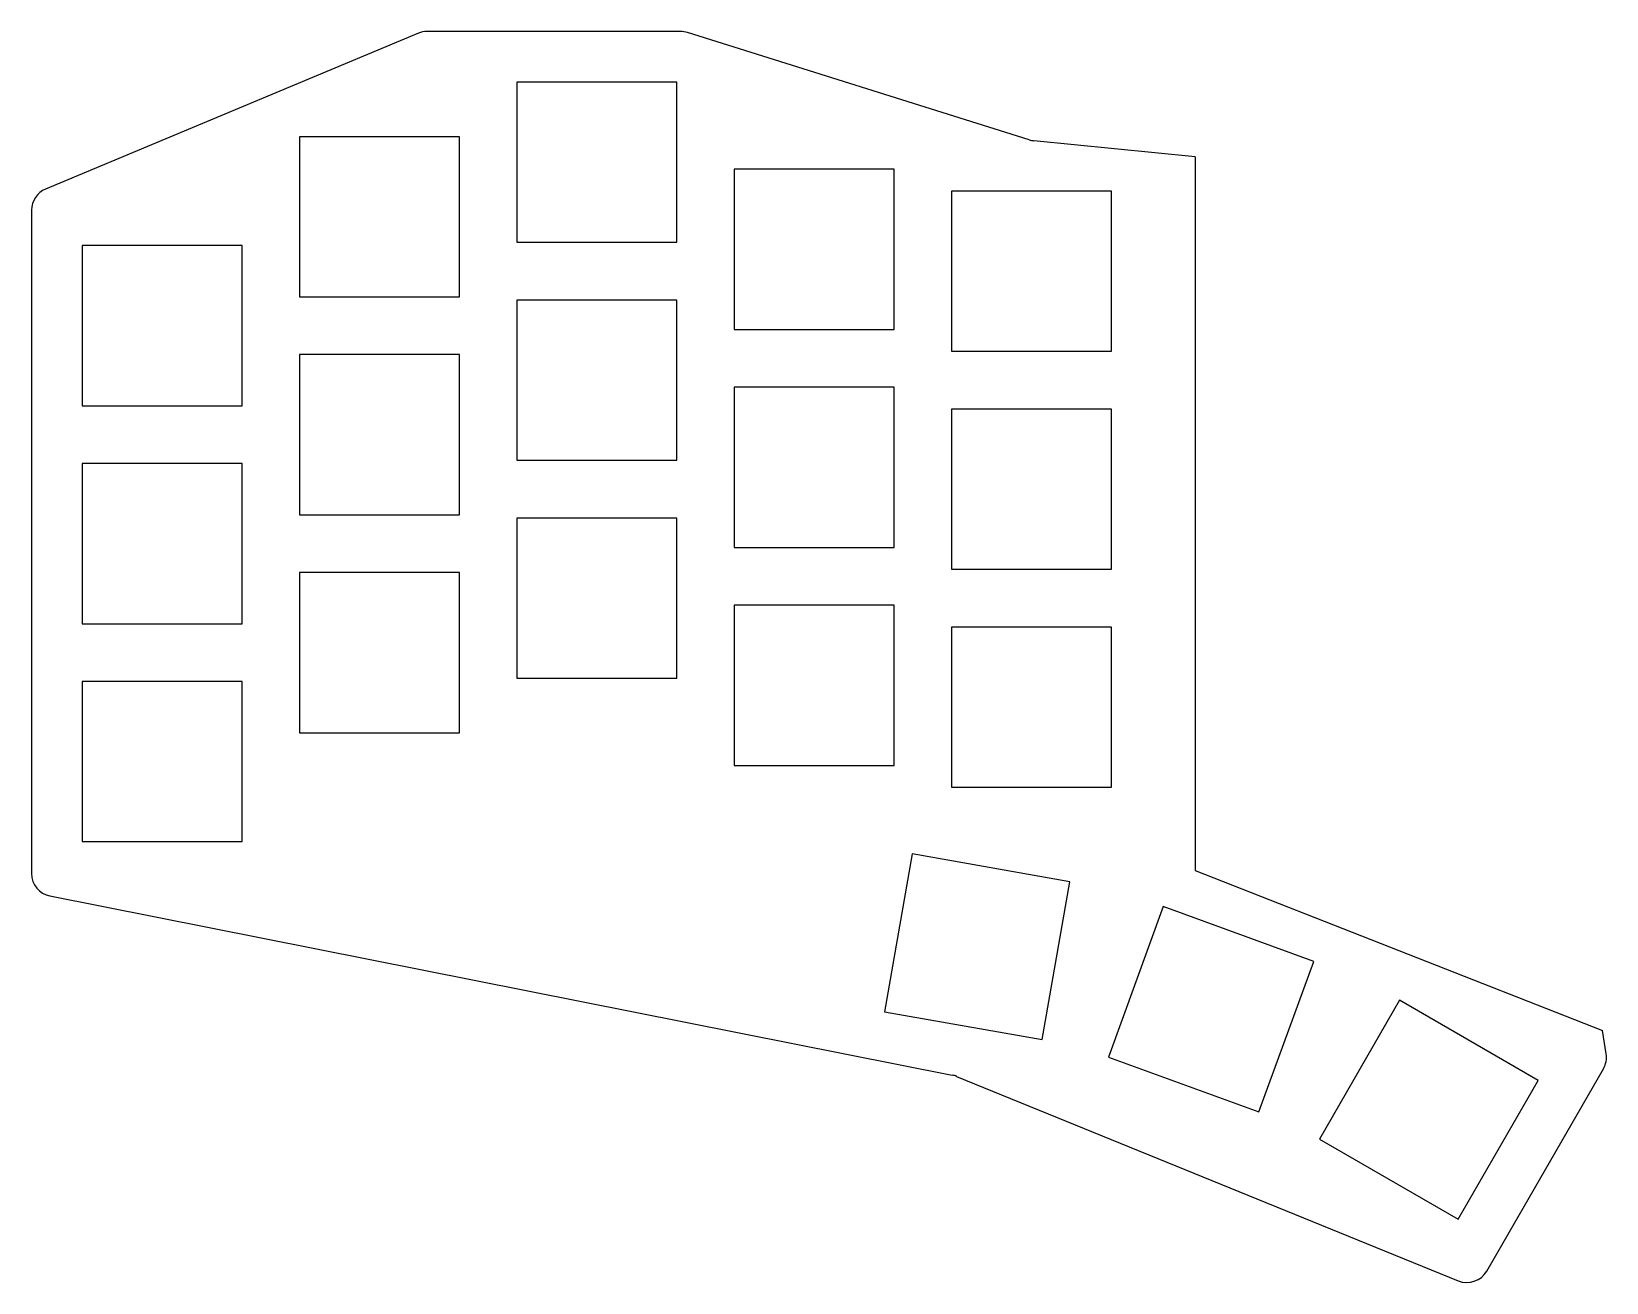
# Model space of a CAD drawing. Header units: millimetres. Extents: x 141 to 279, y -198 to -89.
import ezdxf

# ---------------------------------------------------------------- set-up
doc = ezdxf.new("R2010")
doc.units = ezdxf.units.MM

msp = doc.modelspace()

# ---------------------------------------------------------------- linework, layer by layer
for p, q in [((174.79, -88.74), (142.2, -102.36)), ((197.71, -88.58), (175.56, -88.58)), ((228.2, -98.05), (198.31, -88.67)), ((197.4, -93.01), (183.4, -93.01)), ((183.4, -93.01), (183.4, -107.01)), ((197.4, -107.01), (197.4, -93.01)), ((178.4, -97.78), (164.4, -97.78)), ((164.4, -97.78), (164.4, -111.78)), ((178.4, -111.78), (178.4, -97.78)), ((242.69, -99.54), (228.6, -98.13)), ((242.69, -99.54), (242.69, -161.93)), ((216.4, -100.63), (202.4, -100.63)), ((202.4, -100.63), (202.4, -114.63)), ((216.4, -114.63), (216.4, -100.63)), ((235.4, -102.54), (221.4, -102.54)), ((221.4, -102.54), (221.4, -116.54)), ((235.4, -116.54), (235.4, -102.54)), ((140.97, -104.2), (140.97, -162.19)), ((159.4, -107.3), (145.4, -107.3)), ((145.4, -107.3), (145.4, -121.3)), ((159.4, -121.3), (159.4, -107.3)), ((183.4, -107.01), (197.4, -107.01)), ((164.4, -111.78), (178.4, -111.78)), ((197.4, -112.06), (183.4, -112.06)), ((183.4, -112.06), (183.4, -126.06)), ((197.4, -126.06), (197.4, -112.06)), ((202.4, -114.63), (216.4, -114.63)), ((178.4, -116.83), (164.4, -116.83)), ((164.4, -116.83), (164.4, -130.82)), ((178.4, -130.82), (178.4, -116.83)), ((221.4, -116.54), (235.4, -116.54)), ((216.4, -119.68), (202.4, -119.68)), ((202.4, -119.68), (202.4, -133.68)), ((216.4, -133.68), (216.4, -119.68)), ((145.4, -121.3), (159.4, -121.3)), ((235.4, -121.59), (221.4, -121.59)), ((221.4, -121.59), (221.4, -135.59)), ((235.4, -135.59), (235.4, -121.59)), ((159.4, -126.35), (145.4, -126.35)), ((145.4, -126.35), (145.4, -140.35)), ((159.4, -140.35), (159.4, -126.35)), ((183.4, -126.06), (197.4, -126.06)), ((164.4, -130.82), (178.4, -130.82)), ((197.4, -131.11), (183.4, -131.11)), ((183.4, -131.11), (183.4, -145.11)), ((197.4, -145.11), (197.4, -131.11)), ((202.4, -133.68), (216.4, -133.68)), ((178.4, -135.88), (164.4, -135.88)), ((164.4, -135.88), (164.4, -149.88)), ((178.4, -149.88), (178.4, -135.88)), ((221.4, -135.59), (235.4, -135.59)), ((216.4, -138.73), (202.4, -138.73)), ((202.4, -138.73), (202.4, -152.73)), ((216.4, -152.73), (216.4, -138.73)), ((145.4, -140.35), (159.4, -140.35)), ((235.4, -140.64), (221.4, -140.64)), ((221.4, -140.64), (221.4, -154.64)), ((235.4, -154.64), (235.4, -140.64)), ((159.4, -145.4), (145.4, -145.4)), ((145.4, -145.4), (145.4, -159.4)), ((159.4, -159.4), (159.4, -145.4)), ((183.4, -145.11), (197.4, -145.11)), ((164.4, -149.88), (178.4, -149.88)), ((202.4, -152.73), (216.4, -152.73)), ((221.4, -154.64), (235.4, -154.64)), ((145.4, -159.4), (159.4, -159.4)), ((217.96, -160.48), (215.53, -174.27)), ((231.75, -162.91), (217.96, -160.48)), ((242.69, -161.93), (278.31, -175.9)), ((229.32, -176.7), (231.75, -162.91)), ((142.58, -164.15), (221.47, -179.81)), ((239.91, -165.08), (235.13, -178.23)), ((253.07, -169.87), (239.91, -165.08)), ((248.28, -183.02), (253.07, -169.87)), ((260.57, -173.27), (253.57, -185.4)), ((272.7, -180.27), (260.57, -173.27)), ((215.53, -174.27), (229.32, -176.7)), ((278.64, -177.95), (278.31, -175.9)), ((235.13, -178.23), (248.28, -183.02)), ((221.83, -179.92), (265.71, -197.79)), ((265.7, -192.4), (272.7, -180.27)), ((268.19, -196.94), (278.4, -179.26)), ((253.57, -185.4), (265.7, -192.4))]:
    msp.add_line(p, q)
for centre, start, end in [((175.56, -90.58), 90, 112.6793), ((197.71, -90.58), 72.5923, 90), ((228.8, -96.14), 252.5923, 264.2894), ((142.97, -104.2), 112.6793, 180), ((142.97, -162.19), 180, 258.7705), ((276.66, -178.26), 330, 9.0708), ((221.08, -181.77), 67.8411, 78.7705), ((266.46, -195.94), 247.8411, 330)]:
    msp.add_arc(centre, 2, start, end)

doc.saveas('drawing.dxf')
